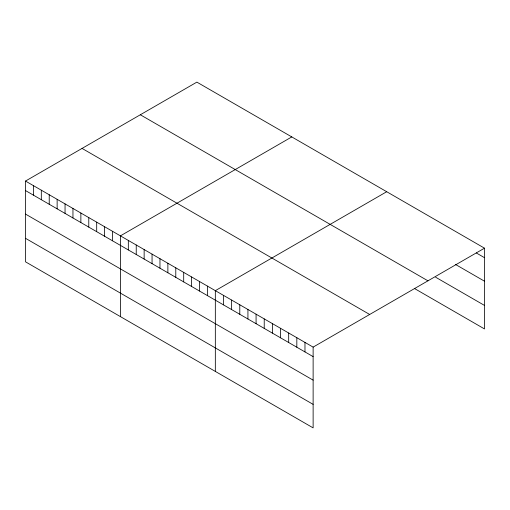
<?xml version="1.0" encoding="UTF-8"?>
<svg xmlns="http://www.w3.org/2000/svg" width="510" height="510" viewBox="0 0 510 510"><rect width="100%" height="100%" fill="white"/><g stroke="black" fill="none" stroke-linecap="round" stroke-linejoin="round"><path stroke-width="0.76" d="M25.5 181.063L313.127 347.119L313.127 427.877L25.5 261.821L25.5 181.063L196.873 82.123L484.5 248.179L484.5 328.937L414.553 288.552M291.79 136.922L120.417 235.862L120.417 316.621M386.707 191.722L215.335 290.662L215.335 371.42M313.127 347.119L484.5 248.179M476.353 252.985L484.5 257.69M455.296 264.339L484.5 281.201M435.604 277.198L484.5 305.426M140.32 114.769L427.947 280.831M82.053 148.41L369.68 314.472M25.5 190.574L313.127 356.63M25.5 214.085L313.127 380.141M25.5 238.31L313.127 404.366M304.974 342.414L304.974 351.925M296.826 337.709L296.826 347.221M288.679 333.005L288.679 342.516M280.525 328.3L280.525 337.811M272.378 323.595L272.378 333.106M264.231 318.89L264.231 328.402M256.077 314.185L256.077 323.697M247.93 309.481L247.93 318.992M239.783 304.776L239.783 314.287M231.629 300.071L231.629 309.583M223.482 295.366L223.482 304.878M207.423 286.097L207.423 295.602M199.512 281.526L199.512 291.038M191.601 276.962L191.601 286.473M183.696 272.397L183.696 281.902M175.784 267.827L175.784 277.338M167.873 263.262L167.873 272.773M159.968 258.697L159.968 268.203M152.056 254.127L152.056 263.638M144.145 249.562L144.145 259.074M136.234 244.998L136.234 254.503M128.329 240.427L128.329 249.938M112.506 231.298L112.506 240.803M104.595 226.727L104.595 236.238M96.69 222.162L96.69 231.674M88.778 217.598L88.778 227.103M80.867 213.027L80.867 222.538M72.955 208.462L72.955 217.974M65.05 203.898L65.05 213.403M57.139 199.327L57.139 208.839M49.228 194.763L49.228 204.274M41.316 190.198L41.316 199.703M33.411 185.627L33.411 195.139"/></g></svg>
